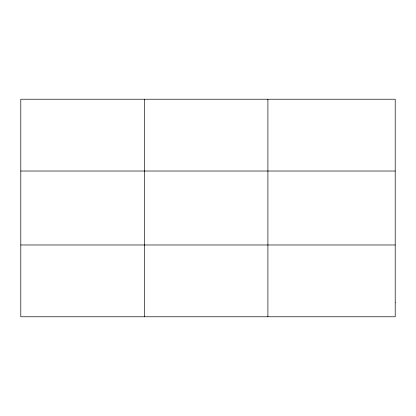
<?xml version="1.0" encoding="UTF-8"?>
<svg xmlns="http://www.w3.org/2000/svg" width="416" height="416" viewBox="0 0 416 416"><rect width="100%" height="100%" fill="white"/><g stroke="black" fill="none" stroke-linecap="round" stroke-linejoin="round"><path stroke-width="0.62" d="M267.904 99.226L267.904 316.774M20.8 171.018L395.2 171.018M20.8 244.982L395.2 244.982M144.352 99.226L144.352 316.774M395.2 302.416L395.2 316.774L20.8 316.774L20.8 99.226L395.2 99.226L395.2 302.416"/></g></svg>
